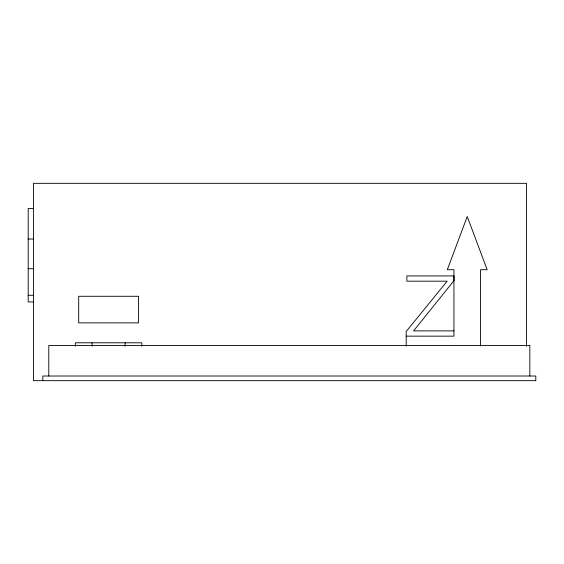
<?xml version="1.0" encoding="UTF-8"?>
<svg xmlns="http://www.w3.org/2000/svg" width="564" height="564" viewBox="0 0 564 564"><rect width="100%" height="100%" fill="white"/><g stroke="black" fill="none" stroke-linecap="round" stroke-linejoin="round"><path stroke-width="0.85" d="M33.516 208.49L28.2 208.49L28.2 301.93L33.516 301.93M28.2 239.023L33.516 239.023M28.2 268.711L33.516 268.711M28.2 295.289L33.516 295.289M453.949 330.892L413.574 330.892L454.034 280.59L454.034 275.923L406.877 275.923L406.877 281.182L447.167 281.182L406.2 331.484L406.2 346.113M406.2 336.151L453.949 336.151L453.949 269.712L447.308 269.712L467.239 216.555L487.169 269.712L480.528 269.712L480.528 345.929M529.822 376.012L529.822 345.45L48.793 345.45L48.793 376.012M526.501 346.31L526.501 183.335L33.516 183.335L33.516 380.665L535.8 380.665L535.8 376.012L42.808 376.012L42.808 380.665M141.811 346.226L141.811 342.792L75.372 342.792L75.372 346.226M125.201 342.792A16.61 16.61 0 0 1 124.841 346.254M92.348 346.254A16.61 16.61 0 0 1 91.981 342.792M138.49 296.283L78.692 296.283L78.692 322.862L138.49 322.862L138.49 296.283"/></g></svg>
